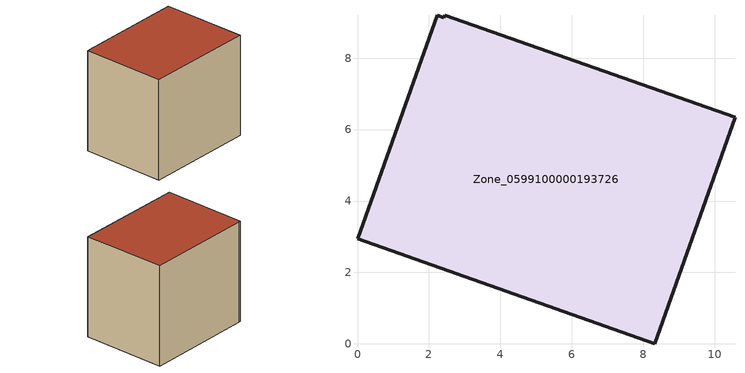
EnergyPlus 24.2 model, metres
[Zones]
Zone_0599100000193726
 floor ground (C_G): 2.44,9.21 10.57,6.34 8.33,0 0,2.94 2.23,9.2 2.41,9.14 z0.52
 wall outside (C_F): 8.33,0 10.57,6.34 2.44,9.21 2.41,9.14 2.23,9.2 0,2.94 8.33,0 z0.52:8.59
 roof outside (C_R): 10.57,6.34 2.44,9.21 2.41,9.14 2.23,9.2 0,2.94 8.33,0 z8.59
[BUILDING]
Pand.0599100000193726: North Axis=0; Terrain=City; Loads Convergence Tolerance Value=0.04; Temperature Convergence Tolerance Value=0.4; Solar Distribution=FullExterior; Maximum Number of Warmup Days=25; Minimum Number of Warmup Days=1
[Site:Location]
Rotterdam.The.Hague.AP_ZH_NLD Design_Conditions: Latitude=51.96; Longitude=4.45; Time Zone=1; Elevation=-4.5
[SITE:GROUNDTEMPERATURE:BUILDINGSURFACE]
18, 18, 18, 18, 18, 18, 18, 18, 18, 18, 18, 18
[MATERIAL] Thermal Absorptance=0.9; Solar Absorptance=0.7; Visible Absorptance=0.7
Name | Roughness | Thickness | Conductivity | Density | Specific Heat
G.TI.1965-1974 | MediumSmooth | 0.15 | 0.882353 | 540 | 1210
F.TI.1965-1974 | Rough | 0.3 | 0.697674 | 1920 | 840
R.TI.1965-1974 | MediumRough | 0.2 | 0.232558 | 1500 | 1000
[CONSTRUCTION]
C_G: G.TI.1965-1974
C_F: F.TI.1965-1974
C_R: R.TI.1965-1974
[ZONE]
Zone_0599100000193726: Type=1; Multiplier=1; Ceiling Height=Autocalculate; Volume=Autocalculate; Floor Area=autocalculate; Part of Total Floor Area=Yes
[ZONEINFILTRATION:DESIGNFLOWRATE]
Infil_Zone_0599100000193726: Zone or ZoneList or Space or SpaceList=Zone_0599100000193726; Schedule=AlwaysOn; Design Flow Rate Calculation Method=Flow/Area; Flow Rate per Floor Area=0.003; Constant Term Coefficient=1; Temperature Term Coefficient=0; Velocity Term Coefficient=0; Velocity Squared Term Coefficient=0
[HVACTEMPLATE:ZONE:IDEALLOADSAIRSYSTEM]
Zone_0599100000193726: Maximum Heating Supply Air Temperature=50; Minimum Cooling Supply Air Temperature=13; Maximum Heating Supply Air Humidity Ratio=0.0156; Minimum Cooling Supply Air Humidity Ratio=0.0077; Heating Limit=NoLimit; Cooling Limit=NoLimit; Dehumidification Control Type=ConstantSensibleHeatRatio; Cooling Sensible Heat Ratio=0.7; Dehumidification Setpoint=60; Humidification Control Type=None; Humidification Setpoint=30; Outdoor Air Method=None; Outdoor Air Flow Rate per Person=0.00944; Outdoor Air Flow Rate per Zone Floor Area=0; Outdoor Air Flow Rate per Zone=0; Demand Controlled Ventilation Type=None; Outdoor Air Economizer Type=NoEconomizer; Heat Recovery Type=None; Sensible Heat Recovery Effectiveness=0.7; Latent Heat Recovery Effectiveness=0.65
[ZONECONTROL:THERMOSTAT]
ThermostatControl_Zone_0599100000193726: Zone or ZoneList=Zone_0599100000193726; Control Type Schedule=DualSetpointControlType; Control 1=Thermostat_Zone_0599100000193726; Temperature Difference Between Cutout And Setpoint=0
[THERMOSTATSETPOINT:DUALSETPOINT]
Thermostat_Zone_0599100000193726: Heating Setpoint Temperature Schedule=HeatingSetpoint_Zone_0599100000193726; Cooling Setpoint Temperature Schedule=CoolingSetpoint_Zone_0599100000193726
[SCHEDULE:COMPACT]
HeatingSetpoint_Zone_0599100000193726: Through: 12/31, For: AllDays, Until: 24:00, 21
CoolingSetpoint_Zone_0599100000193726: Through: 12/31, For: AllDays, Until: 24:00, 24
DualSetpointControlType: Through: 12/31, For: AllDays, Until: 24:00, 4
AlwaysOn: Through: 12/31, For: AllDays, Until: 24:00, 1
